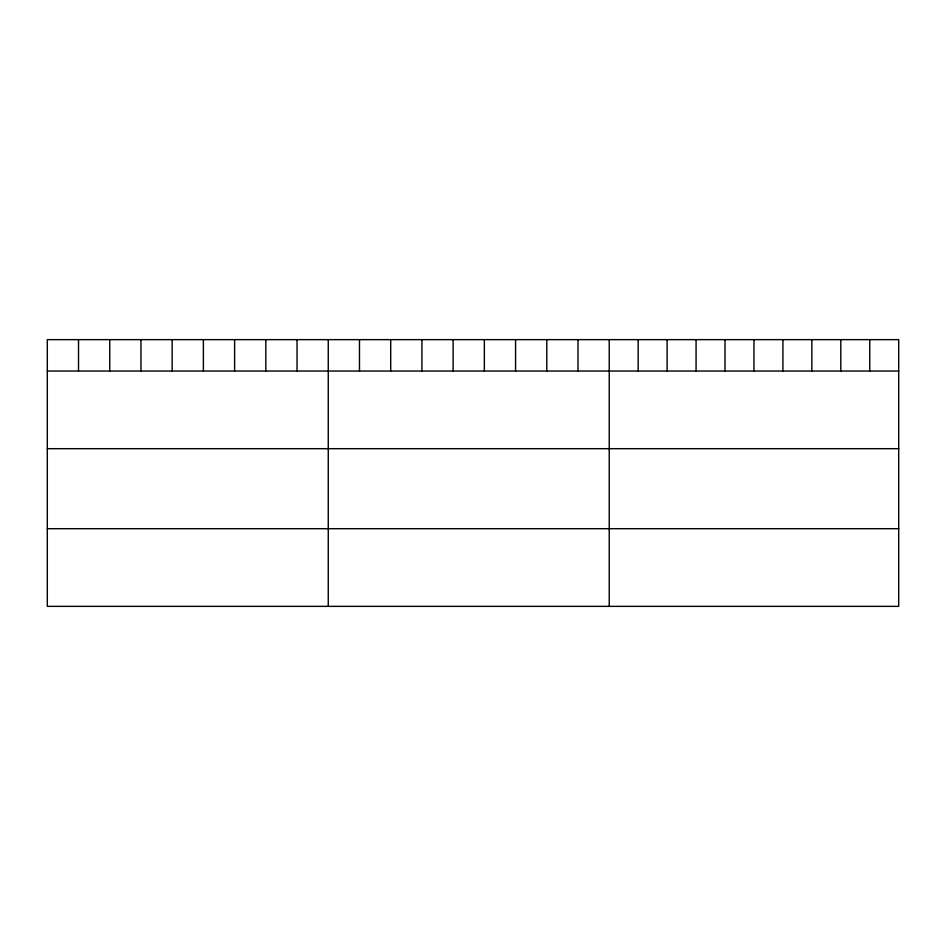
<?xml version="1.0" encoding="UTF-8"?>
<svg xmlns="http://www.w3.org/2000/svg" width="946" height="946" viewBox="0 0 946 946"><rect width="100%" height="100%" fill="white"/><g stroke="black" fill="none" stroke-linecap="round" stroke-linejoin="round"><path stroke-width="1.42" d="M898.7 371.033L898.7 606.362L47.3 606.362L47.3 339.638L898.7 339.638L898.7 371.033L47.3 371.033M47.3 448.688L898.7 448.688M47.3 528.696L898.7 528.696M869.752 339.638L869.752 371.033M840.805 339.638L840.805 371.033M811.857 339.638L811.857 371.033M782.91 339.638L782.91 371.033M753.962 339.638L753.962 371.033M725.014 339.638L725.014 371.033M696.067 339.638L696.067 371.033M667.119 339.638L667.119 371.033M638.172 339.638L638.172 371.033M609.224 339.638L609.224 606.362M578.006 339.638L578.006 371.033M546.788 339.638L546.788 371.033M515.57 339.638L515.57 371.033M484.352 339.638L484.352 371.033M453.134 339.638L453.134 371.033M421.916 339.638L421.916 371.033M390.698 339.638L390.698 371.033M359.48 339.638L359.48 371.033M328.262 339.638L328.262 606.362M297.044 339.638L297.044 371.033M265.826 339.638L265.826 371.033M234.608 339.638L234.608 371.033M203.39 339.638L203.39 371.033M172.172 339.638L172.172 371.033M140.954 339.638L140.954 371.033M109.736 339.638L109.736 371.033M78.518 339.638L78.518 371.033"/></g></svg>
